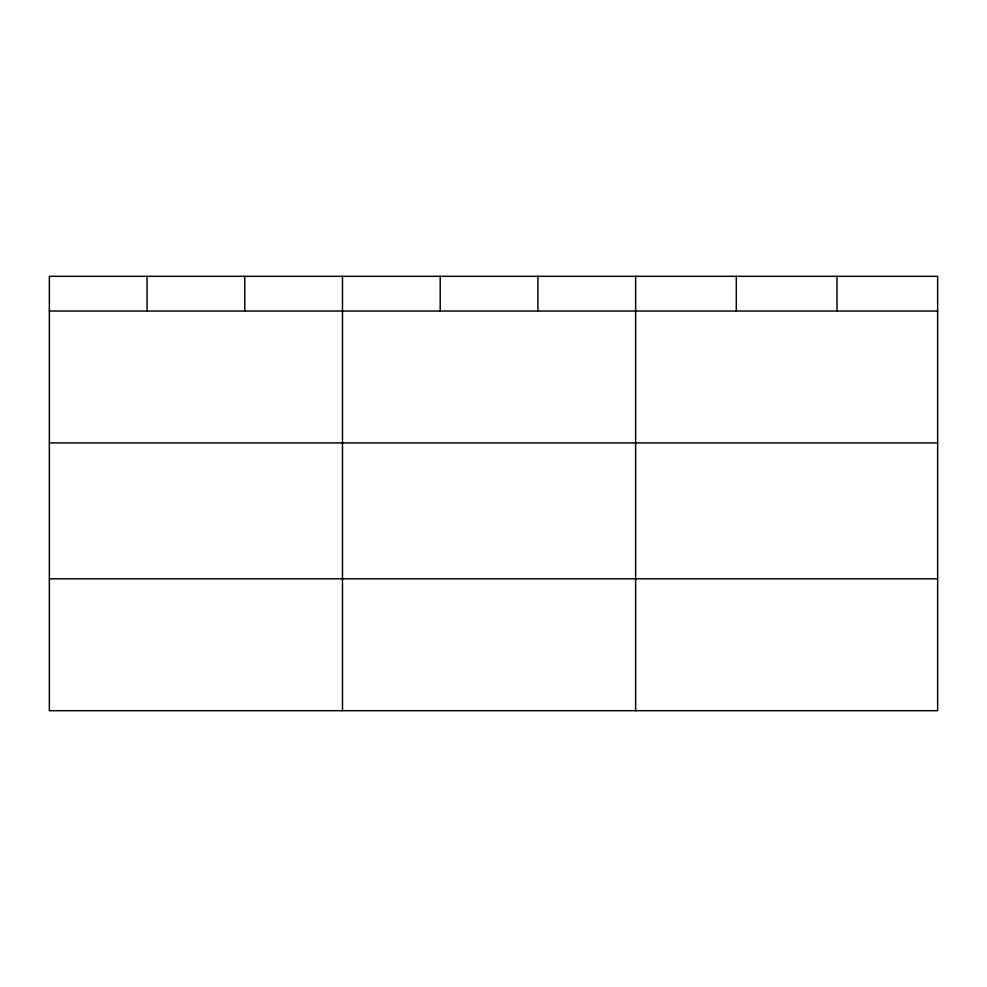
<?xml version="1.0" encoding="UTF-8"?>
<svg xmlns="http://www.w3.org/2000/svg" width="987" height="987" viewBox="0 0 987 987"><rect width="100%" height="100%" fill="white"/><g stroke="black" fill="none" stroke-linecap="round" stroke-linejoin="round"><path stroke-width="1.48" d="M937.65 442.916L937.65 276.311L49.35 276.311L49.35 710.689L937.65 710.689L937.65 442.916L49.35 442.916M49.35 311.028L937.65 311.028M49.35 578.801L937.65 578.801M836.976 276.311L836.976 311.028M736.302 276.311L736.302 311.028M635.628 276.311L635.628 710.689M537.915 276.311L537.915 311.028M440.202 276.311L440.202 311.028M342.489 276.311L342.489 710.689M244.776 276.311L244.776 311.028M147.063 276.311L147.063 311.028"/></g></svg>
